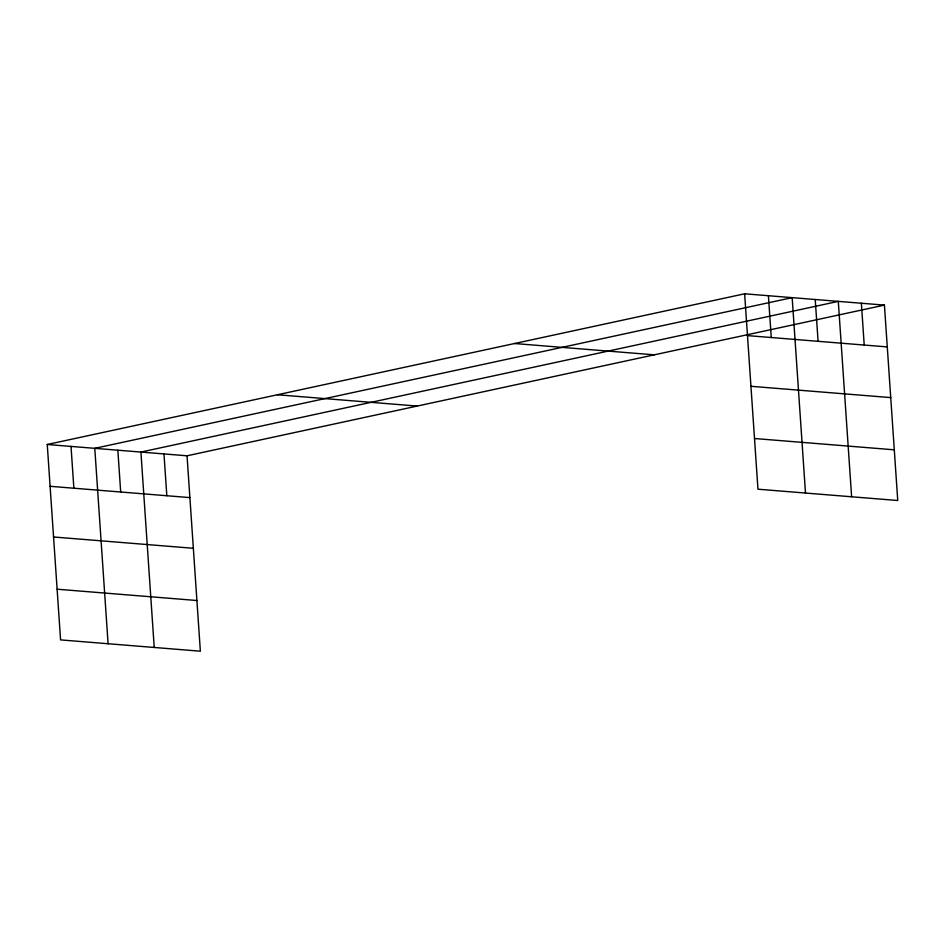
<?xml version="1.0" encoding="UTF-8"?>
<svg xmlns="http://www.w3.org/2000/svg" width="945" height="945" viewBox="0 0 945 945"><rect width="100%" height="100%" fill="white"/><g stroke="black" fill="none" stroke-linecap="round" stroke-linejoin="round"><path stroke-width="1.42" d="M47.25 444.493L187.039 455.797L200.364 651.199L60.574 639.895L47.25 444.493L744.636 293.8L884.425 305.105L897.75 500.507L757.961 489.203L744.636 293.8M187.039 455.797L884.425 305.105M747.495 335.605L887.284 346.909M514.505 343.519L654.294 354.836M750.944 386.292L890.733 397.597M277.393 394.762L417.182 406.066M754.512 438.515L894.289 449.82M50.097 486.297L189.886 497.602M53.558 536.984L193.347 548.289M57.113 589.207L196.903 600.512M861.367 303.239L864.214 345.043M851.622 496.775L838.298 301.372L140.911 452.064L154.224 647.467M815.228 299.506L818.086 341.31M805.494 493.054L792.17 297.64L94.783 448.332L108.096 643.746M768.403 295.714L771.25 337.53M163.969 453.931L166.828 495.735M117.841 450.198L120.688 492.002M71.017 446.406L73.864 488.222"/></g></svg>
